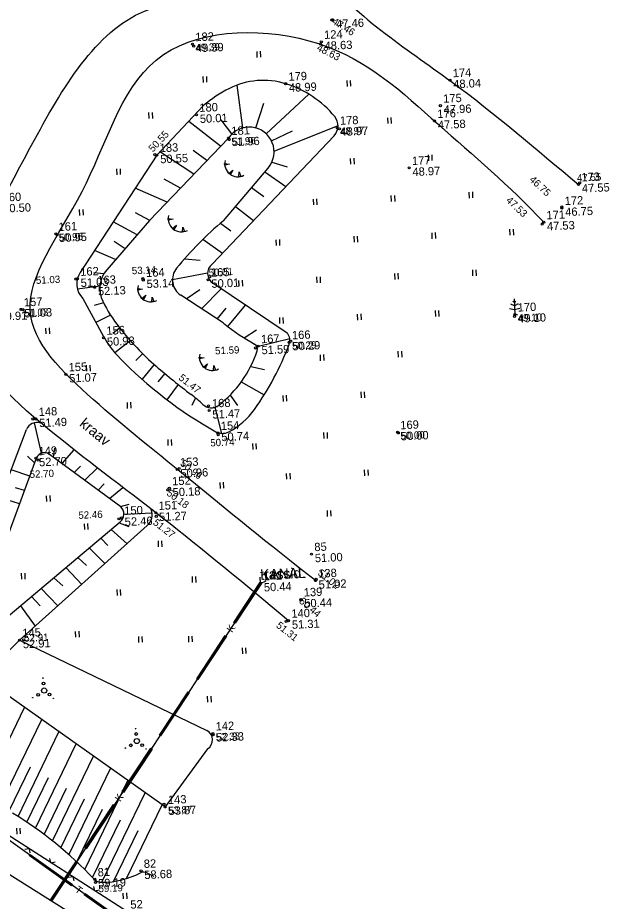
# Model space of a CAD drawing. Extents: x 641527 to 641942, y 6457423 to 6457731.
# Drawn here: x 641852.6 to 641909.5, y 6457528 to 6457613 of the extents above; entities that cross this region are included whole.
import ezdxf

# ---------------------------------------------------------------- set-up
doc = ezdxf.new("R2010")
doc.units = 0
for name, color, linetype in [('AIAD', 7, 'Continuous'), ('HALJASTUS', 7, 'Continuous'), ('HOONED', 7, 'Continuous'), ('KANAL', 7, 'Continuous'), ('KORGUSED', 7, 'Continuous'), ('PINNAD', 7, 'Continuous'), ('POINT', 7, 'Continuous'), ('PUUD', 7, 'Continuous'), ('SOE', 7, 'Continuous'), ('TEXT', 7, 'Continuous'), ('VALLID', 7, 'Continuous'), ('WWW_POINTS', 7, 'Continuous'), ('Z', 7, 'Continuous'), ('ZZYYTRASSID', 7, 'Continuous')]:
    doc.layers.add(name, color=color, linetype=linetype)

# ---------------------------------------------------------------- blocks, each defined once
blk = doc.blocks.new('VOSA')
for centre, radius in [((-6.4, 119.8), 2.23), ((0, 0), 25), ((-2.4, 68.4), 13.2), ((-111.3, -63), 2.23), ((-59.1, -38.2), 13.2), ((50.2, -41.3), 13.2), ((85.6, -79.5), 2.23)]:
    blk.add_circle(centre, radius)
blk = doc.blocks.new('TONGER')
for points in [[(-18.6, 90.1), (-65.2, 81), (-65.3, 99)], [(10.4, 31.7), (-14.5, -11.2), (-28.2, 0.6)], [(70, 10.3), (84.1, -34), (66.3, -36)]]:
    blk.add_lwpolyline(points, close=True)
blk.add_arc((60.9, 90.3), 126.1, 163.42341, 295.17451)
blk = doc.blocks.new('PM')
for p, q in [((0, 170), (-70, 200)), ((0, 230), (-30, 250)), ((0, 300), (0, 0)), ((30, 250), (0, 230)), ((70, 200), (0, 170)), ((-100, 120), (0, 100)), ((0, 100), (100, 120)), ((0, 0), (50, 0))]:
    blk.add_line(p, q)
blk = doc.blocks.new('HEIN')
for p, q in [((-23, 38), (-23, -38)), ((22, 38), (22, -38))]:
    blk.add_line(p, q)

msp = doc.modelspace()

# ---------------------------------------------------------------- linework, layer by layer
at = {"layer": 'AIAD'}
for p, q in [((641863.195, 6457526.982), (641844.921, 6457538.667)), ((641853.718, 6457533.042), (641853.304, 6457532.951)), ((641853.718, 6457533.042), (641853.809, 6457532.628)), ((641855.824, 6457531.695), (641855.733, 6457532.109)), ((641855.824, 6457531.695), (641856.238, 6457531.786)), ((641857.93, 6457530.349), (641857.516, 6457530.258)), ((641857.93, 6457530.349), (641858.021, 6457529.935)), ((641860.036, 6457529.002), (641859.945, 6457529.416)), ((641860.036, 6457529.002), (641860.45, 6457529.093))]:
    msp.add_line(p, q, dxfattribs=at)
at = {"layer": 'HALJASTUS'}
for p, q in [((641852.806, 6457553.104), (641870.803, 6457544.402)), ((641870.881, 6457542.648), (641866.806, 6457537.059))]:
    msp.add_line(p, q, dxfattribs=at)
msp.add_arc((641870.369, 6457543.504), 0.998, 300.93201, 64.19561, dxfattribs=at)
at = {"layer": 'HOONED'}
msp.add_line((641858.137, 6457526.572), (641847.793, 6457533.066), dxfattribs=at)
at = {"layer": 'KANAL'}
for q in [(641875.936, 6457559.168), (641876.535, 6457558.807)]:
    msp.add_line((641875.984, 6457558.57), q, dxfattribs=at)
for points in [[(641876.042, 6457558.531), (641873.535, 6457554.733), (641873.418, 6457554.811), (641875.925, 6457558.608)], [(641872.709, 6457553.482), (641869.954, 6457549.309), (641869.838, 6457549.386), (641872.592, 6457553.559)], [(641869.128, 6457548.058), (641866.374, 6457543.885), (641866.257, 6457543.962), (641869.011, 6457548.135)], [(641865.548, 6457542.633), (641862.793, 6457538.461), (641862.677, 6457538.538), (641865.431, 6457542.711)], [(641861.967, 6457537.209), (641859.213, 6457533.037), (641859.096, 6457533.114), (641861.85, 6457537.286)], [(641858.387, 6457531.785), (641855.88, 6457527.988), (641855.763, 6457528.065), (641858.27, 6457531.862)]]:
    msp.add_lwpolyline(points, close=True, dxfattribs=at)
at = {"layer": 'KORGUSED'}
for centre in [(641882.843, 6457612.775), (641869.554, 6457610.257), (641881.746, 6457610.443), (641883.557, 6457602.301), (641872.955, 6457601.262), (641865.813, 6457599.812), (641906.671, 6457597.104), (641904.958, 6457594.782), (641903.063, 6457593.133), (641856.418, 6457592.101), (641858.22, 6457587.853), (641864.667, 6457587.882), (641871.089, 6457588.075), (641853.128, 6457584.899), (641900.4, 6457584.257), (641878.9, 6457581.873), (641875.493, 6457581.217), (641870.978, 6457575.649), (641854.077, 6457574.386), (641871.899, 6457572.86), (641889.225, 6457573.041), (641854.599, 6457570.434), (641868.159, 6457569.619), (641867.065, 6457567.555), (641862.365, 6457564.776), (641865.953, 6457565.016), (641881.33, 6457558.96), (641879.871, 6457556.969), (641878.449, 6457554.912), (641853.203, 6457553.144), (641871.418, 6457544.015), (641866.693, 6457537.324), (641860.109, 6457529.799)]:
    msp.add_circle(centre, 0.1, dxfattribs=at)
at = {"layer": 'PINNAD'}
for points in [[(641814.424, 6457654.78), (641818.984, 6457653.321), (641830.971, 6457649.443), (641848.9, 6457640.925), (641872.292, 6457635.689), (641880.153, 6457616.098), (641894.813, 6457607.077), (641902.456, 6457600.318), (641906.562, 6457596.955)], [(641878.677, 6457554.977), (641874.411, 6457558.513), (641866.348, 6457565.196), (641855.523, 6457573.151), (641844.548, 6457583.023), (641853.351, 6457599.663), (641862.448, 6457616.416), (641874.524, 6457614.805), (641877.462, 6457614.337)], [(641881.259, 6457558.834), (641876.768, 6457562.329), (641868.555, 6457569.102), (641859.145, 6457576.615), (641850.928, 6457584.972), (641860.078, 6457596.417), (641864.183, 6457612.03), (641883.036, 6457612.083), (641892.933, 6457602.658), (641899.924, 6457596.827), (641903.205, 6457593.311)]]:
    msp.add_open_spline(points, degree=3, dxfattribs=at)
at = {"layer": 'POINT'}
for centre in [(641882.936, 6457612.783), (641881.823, 6457610.668), (641869.444, 6457610.446), (641878.392, 6457606.641), (641894.194, 6457606.982), (641893.273, 6457604.526), (641869.827, 6457603.644), (641892.713, 6457603.059), (641883.341, 6457602.398), (641872.905, 6457601.414), (641866.015, 6457599.769), (641890.271, 6457598.54), (641906.562, 6457596.955), (641904.96, 6457594.682), (641903.205, 6457593.311), (641856.289, 6457592.189), (641858.371, 6457587.866), (641864.703, 6457587.76), (641870.94, 6457587.782), (641860.025, 6457587.056), (641852.952, 6457584.929), (641900.438, 6457584.433), (641860.888, 6457582.197), (641878.731, 6457581.76), (641875.756, 6457581.389), (641857.257, 6457578.676), (641871.037, 6457575.198), (641854.379, 6457574.384), (641889.151, 6457573.108), (641871.89, 6457573.03), (641854.366, 6457570.61), (641867.961, 6457569.533), (641867.21, 6457567.715), (641862.607, 6457564.871), (641865.907, 6457565.352), (641880.884, 6457561.382), (641881.259, 6457558.834), (641875.984, 6457558.57), (641879.867, 6457557.018), (641878.677, 6457554.977), (641852.806, 6457553.104), (641871.395, 6457544.127), (641866.806, 6457537.059), (641864.487, 6457530.903), (641860.046, 6457530.092)]:
    msp.add_circle(centre, 0.1, dxfattribs=at)
at = {"layer": 'SOE'}
for points in [[(641857.805, 6457529.482), (641853.731, 6457532.38), (641853.813, 6457532.494), (641857.886, 6457529.596)], [(641863.306, 6457525.569), (641859.027, 6457528.613), (641859.109, 6457528.727), (641863.388, 6457525.683)]]:
    msp.add_lwpolyline(points, close=True, dxfattribs=at)
at = {"layer": 'VALLID'}
for p, q in [((641874.289, 6457602.393), (641873.747, 6457606.516)), ((641876.532, 6457601.815), (641880.611, 6457605.645)), ((641875.531, 6457602.382), (641876.296, 6457604.76)), ((641870.499, 6457604.537), (641866.015, 6457599.769)), ((641872.144, 6457600.619), (641869.069, 6457603.016)), ((641873.233, 6457601.804), (641872.186, 6457603.161)), ((641877.032, 6457601.139), (641879.045, 6457602.12)), ((641877.279, 6457600.158), (641883.43, 6457602.62)), ((641871.315, 6457589.276), (641883.049, 6457601.638)), ((641866.015, 6457599.769), (641858.626, 6457588.478)), ((641869.571, 6457597.93), (641866.309, 6457600.081)), ((641870.825, 6457599.241), (641869.486, 6457600.21)), ((641877.063, 6457599.08), (641878.525, 6457598.66)), ((641872.407, 6457593.46), (641876.712, 6457598.529)), ((641876.396, 6457598.158), (641878.402, 6457596.743)), ((641868.286, 6457596.588), (641866.709, 6457597.457)), ((641867.005, 6457595.249), (641863.929, 6457596.581)), ((641875.124, 6457596.659), (641876.293, 6457595.797)), ((641873.556, 6457594.813), (641875.302, 6457593.477)), ((641865.322, 6457593.49), (641863.953, 6457594.233)), ((641864.108, 6457592.097), (641861.815, 6457593.35)), ((641872.137, 6457593.232), (641873.136, 6457592.488)), ((641862.951, 6457590.768), (641861.919, 6457591.446)), ((641870.438, 6457591.674), (641872.315, 6457590.329)), ((641862.045, 6457589.727), (641860.011, 6457590.594)), ((641868.67, 6457589.795), (641870.16, 6457589.659)), ((641860.903, 6457588.351), (641859.962, 6457588.461)), ((641870.888, 6457588.4), (641867.509, 6457587.786)), ((641860.519, 6457587.151), (641858.375, 6457586.862)), ((641868.837, 6457585.941), (641870.152, 6457586.828)), ((641870.291, 6457584.988), (641872.209, 6457586.902)), ((641878.556, 6457582.642), (641871.388, 6457587.452)), ((641858.885, 6457585.99), (641860.888, 6457582.33)), ((641872.377, 6457583.621), (641868.31, 6457586.286)), ((641860.88, 6457585.558), (641859.969, 6457585.294)), ((641872.819, 6457583.281), (641874.536, 6457585.34)), ((641861.558, 6457584.381), (641860.153, 6457583.672)), ((641871.811, 6457583.992), (641872.66, 6457585.053)), ((641862.437, 6457583.14), (641861.775, 6457582.611)), ((641874.41, 6457582.18), (641875.586, 6457582.96)), ((641863.457, 6457581.916), (641861.981, 6457580.747)), ((641875.665, 6457581.349), (641878.782, 6457582.134)), ((641864.643, 6457580.664), (641863.983, 6457580.014)), ((641865.755, 6457579.627), (641864.589, 6457578.201)), ((641875.041, 6457579.447), (641876.364, 6457579.153)), ((641866.767, 6457578.763), (641866.098, 6457577.952)), ((641868.066, 6457577.705), (641866.975, 6457576.242)), ((641874.13, 6457577.957), (641876.328, 6457576.707)), ((641873.056, 6457576.69), (641873.755, 6457575.667)), ((641869.718, 6457576.418), (641869.37, 6457575.673)), ((641871.599, 6457575.517), (641872.229, 6457572.995)), ((641847.26, 6457557.024), (641853.466, 6457573.357)), ((641854.933, 6457571.095), (641854.243, 6457574.029)), ((641856.063, 6457570.706), (641856.213, 6457571.566)), ((641854.251, 6457570.162), (641853.564, 6457570.802)), ((641854.446, 6457570.658), (641854.254, 6457570.169)), ((641862.545, 6457565.933), (641855.696, 6457570.977)), ((641856.893, 6457570.095), (641858.051, 6457571.417)), ((641854.254, 6457570.169), (641848.789, 6457555.338)), ((641858.067, 6457569.23), (641858.675, 6457569.84)), ((641853.783, 6457568.89), (641851.995, 6457569.486)), ((641859.071, 6457568.491), (641860.294, 6457569.671)), ((641860.381, 6457567.526), (641860.936, 6457568.154)), ((641853.276, 6457567.516), (641852.408, 6457567.772)), ((641861.442, 6457566.745), (641862.739, 6457567.794)), ((641852.794, 6457566.206), (641850.972, 6457566.794)), ((641862.523, 6457565.949), (641863.36, 6457566.177)), ((641862.838, 6457565.218), (641865.556, 6457565.343)), ((641850.057, 6457554.024), (641862.492, 6457564.494)), ((641862.388, 6457564.406), (641863.307, 6457564.04)), ((641861.615, 6457563.755), (641863.139, 6457562.376)), ((641860.611, 6457562.91), (641861.302, 6457562.213)), ((641859.504, 6457561.978), (641861.016, 6457560.471)), ((641858.417, 6457561.062), (641859.252, 6457560.284)), ((641857.255, 6457560.084), (641858.784, 6457558.468)), ((641856.093, 6457559.106), (641856.954, 6457558.344)), ((641854.871, 6457558.077), (641856.5, 6457556.418)), ((641853.959, 6457557.31), (641854.805, 6457556.411)), ((641852.883, 6457556.404), (641854.32, 6457554.462)), ((641866.806, 6457537.059), (641849.186, 6457549.538)), ((641849.248, 6457538.265), (641853.29, 6457546.631)), ((641850.953, 6457537.196), (641854.944, 6457545.459)), ((641852.664, 6457536.141), (641856.599, 6457544.287)), ((641854.34, 6457535.013), (641858.254, 6457543.115)), ((641855.969, 6457533.788), (641859.909, 6457541.943)), ((641851.809, 6457536.671), (641853.86, 6457540.917)), ((641857.55, 6457532.463), (641861.563, 6457540.771)), ((641853.507, 6457535.589), (641855.588, 6457539.896)), ((641859.081, 6457531.035), (641863.218, 6457539.599)), ((641855.16, 6457534.413), (641857.316, 6457538.875)), ((641860.709, 6457529.807), (641864.873, 6457538.427)), ((641856.766, 6457533.138), (641859.044, 6457537.854)), ((641858.322, 6457531.762), (641860.771, 6457536.833)), ((641863.102, 6457530.165), (641866.528, 6457537.255)), ((641859.827, 6457530.28), (641862.499, 6457535.812)), ((641861.856, 6457529.884), (641864.227, 6457534.791)), ((641865.106, 6457530.682), (641865.709, 6457530.414))]:
    msp.add_line(p, q, dxfattribs=at)
for points in [[(641872.905, 6457601.414), (641865.312, 6457593.48), (641861.184, 6457588.737)], [(641849.186, 6457549.538), (641852.806, 6457553.104), (641865.089, 6457564.126)]]:
    msp.add_lwpolyline(points, dxfattribs=at)
for centre, radius, start, end in [((641876.253, 6457599.689), 7.273, 72.89808, 116.70101), ((641875.486, 6457597.196), 9.881, 39.47874, 72.89808), ((641878.601, 6457595.022), 12.497, 116.70101, 130.41573), ((641882.04, 6457602.595), 1.39, 316.4941, 39.47874), ((641874.888, 6457600.078), 2.392, 319.66331, 146.01891), ((641893.601, 6457568.11), 33.042, 129.89691, 141.05225), ((641863.249, 6457586.939), 2.738, 138.96235, 206.77327), ((641869.28, 6457587.768), 1.771, 141.05225, 236.76542), ((641872.018, 6457588.391), 1.13, 128.45413, 236.14016), ((641860.284, 6457587.393), 1.982, 146.79695, 225.06864), ((641874.462, 6457592.597), 15.298, 206.77327, 217.88163), ((642101.818, 6457878.035), 373.259, 232.07017, 232.10034), ((641887.054, 6457602.154), 23.64, 232.10034, 240.49182), ((641883.022, 6457599.256), 26.143, 217.88163, 229.2001), ((641877.692, 6457581.954), 1.105, 339.31897, 38.54413), ((641869.041, 6457586.793), 9.294, 208.69493, 224.17066), ((641865.24, 6457584.411), 10.986, 307.45964, 341.53167), ((641852.766, 6457591.363), 27.748, 324.65864, 339.31897), ((641875.14, 6457581.104), 0.548, 341.53167, 60.49182), ((641891.727, 6457608.831), 40.923, 224.17066, 240.65357), ((641910.074, 6457630.596), 67.544, 229.2001, 232.86548), ((641861.405, 6457566.325), 13.075, 46.2554, 52.86548), ((641871.231, 6457576.591), 1.135, 226.2554, 307.45964), ((641869.628, 6457579.406), 7.077, 297.74619, 324.65864), ((641854.477, 6457572.973), 1.082, 69.27193, 159.19481), ((641872.313, 6457574.302), 1.31, 240.65357, 297.74619), ((641855.201, 6457570.305), 0.834, 53.63261, 154.94351), ((641861.866, 6457565.237), 0.972, 310.09408, 45.72701), ((641864.135, 6457565.19), 1.43, 311.90366, 20.37679), ((641831.828, 6457503.367), 38.836, 43.59914, 58.46645), ((641860.75, 6457537.699), 7.893, 270.00756, 297.72321), ((641864.738, 6457530.11), 0.68, 57.228, 117.72321), ((641860.751, 6457530.909), 1.103, 223.59914, 270.00756)]:
    msp.add_arc(centre, radius, start, end, dxfattribs=at)
at = {"layer": 'WWW_POINTS'}
for p, q in [((641882.936, 6457612.783), (641882.936, 6457612.783)), ((641881.823, 6457610.668), (641881.823, 6457610.668)), ((641869.444, 6457610.446), (641869.444, 6457610.446)), ((641883.341, 6457602.398), (641883.341, 6457602.398)), ((641872.905, 6457601.414), (641872.905, 6457601.414)), ((641866.015, 6457599.769), (641866.015, 6457599.769)), ((641906.562, 6457596.955), (641906.562, 6457596.955)), ((641904.96, 6457594.682), (641904.96, 6457594.682)), ((641903.205, 6457593.311), (641903.205, 6457593.311)), ((641856.289, 6457592.189), (641856.289, 6457592.189)), ((641858.371, 6457587.866), (641858.371, 6457587.866)), ((641864.703, 6457587.76), (641864.703, 6457587.76)), ((641870.94, 6457587.782), (641870.94, 6457587.782)), ((641852.952, 6457584.929), (641852.952, 6457584.929)), ((641900.438, 6457584.433), (641900.438, 6457584.433)), ((641878.731, 6457581.76), (641878.731, 6457581.76)), ((641875.756, 6457581.389), (641875.756, 6457581.389)), ((641871.037, 6457575.198), (641871.037, 6457575.198)), ((641854.379, 6457574.384), (641854.379, 6457574.384)), ((641871.89, 6457573.03), (641871.89, 6457573.03)), ((641889.151, 6457573.108), (641889.151, 6457573.108)), ((641854.366, 6457570.61), (641854.366, 6457570.61)), ((641867.961, 6457569.533), (641867.961, 6457569.533)), ((641867.21, 6457567.715), (641867.21, 6457567.715)), ((641862.607, 6457564.871), (641862.607, 6457564.871)), ((641865.907, 6457565.352), (641865.907, 6457565.352)), ((641881.259, 6457558.834), (641881.259, 6457558.834)), ((641879.867, 6457557.018), (641879.867, 6457557.018)), ((641878.677, 6457554.977), (641878.677, 6457554.977)), ((641852.806, 6457553.104), (641852.806, 6457553.104)), ((641871.395, 6457544.127), (641871.395, 6457544.127)), ((641866.806, 6457537.059), (641866.806, 6457537.059)), ((641860.046, 6457530.092), (641860.046, 6457530.092))]:
    msp.add_line(p, q, dxfattribs=at)
at = {"layer": 'ZZYYTRASSID'}
for q in [(641875.936, 6457559.168), (641875.936, 6457559.168), (641876.535, 6457558.807), (641876.535, 6457558.807), (641855.821, 6457528.026), (641855.821, 6457528.026)]:
    msp.add_line((641875.984, 6457558.57), q, dxfattribs=at)
msp.add_lwpolyline([(641863.347, 6457525.626), (641837.679, 6457543.886), (641838.96, 6457545.875), (641822.58, 6457556.164)], dxfattribs=at)
msp.add_lwpolyline([(641863.347, 6457525.626), (641837.679, 6457543.886), (641838.96, 6457545.875), (641822.58, 6457556.164)], dxfattribs=at)

# ---------------------------------------------------------------- block references
at = {"layer": 'HALJASTUS', "xscale": 0.0074992378291406534, "yscale": 0.007499237829140653, "rotation": 2.563812931428447}
for p in [(641875.793, 6457609.465), (641870.621, 6457607.054), (641884.458, 6457606.672), (641865.406, 6457603.583), (641888.372, 6457603.094), (641892.285, 6457599.516), (641884.794, 6457599.18), (641862.319, 6457598.174), (641896.199, 6457595.938), (641881.216, 6457595.267), (641888.707, 6457595.602), (641858.74, 6457594.26), (641885.129, 6457591.689), (641892.621, 6457592.024), (641900.113, 6457592.359), (641877.637, 6457591.353), (641896.534, 6457588.446), (641874.059, 6457587.44), (641881.551, 6457587.775), (641889.043, 6457588.11), (641885.465, 6457584.197), (641892.956, 6457584.532), (641877.973, 6457583.861), (641855.498, 6457582.855), (641889.378, 6457580.619), (641881.886, 6457580.283), (641859.411, 6457579.277), (641878.308, 6457576.37), (641885.8, 6457576.705), (641863.325, 6457575.699), (641867.238, 6457572.121), (641882.222, 6457572.792), (641875.383, 6457571.748), (641878.644, 6457568.878), (641886.136, 6457569.213), (641872.244, 6457567.999), (641855.565, 6457566.727), (641882.557, 6457565.3), (641859.203, 6457564.034), (641866.311, 6457562.376), (641853.151, 6457559.26), (641869.58, 6457558.938), (641862.344, 6457557.695), (641858.348, 6457553.672), (641864.415, 6457553.175), (641869.226, 6457553.206), (641874.397, 6457552.084), (641871.047, 6457547.431), (641852.695, 6457534.733), (641862.933, 6457528.499)]:
    msp.add_blockref('HEIN', p, dxfattribs=at)
at = {"layer": 'PUUD', "rotation": 2.563812931428447}
for name, p, xscale, yscale in [('PM', (641900.438, 6457584.433), 0.0049994918860937695, 0.004999491886093768), ('VOSA', (641855.165, 6457548.255), 0.009998983772187539, 0.009998983772187536), ('VOSA', (641864.077, 6457543.397), 0.009998983772187539, 0.009998983772187536)]:
    msp.add_blockref(name, p, dxfattribs=dict(at, xscale=xscale, yscale=yscale))
at = {"layer": 'VALLID', "xscale": 0.009998983772187539, "yscale": 0.009998983772187536, "rotation": 2.563812931428447}
for p in [(641873.226, 6457598.018), (641867.798, 6457592.721), (641864.862, 6457585.984), (641870.786, 6457579.385)]:
    msp.add_blockref('TONGER', p, dxfattribs=at)

# ---------------------------------------------------------------- texts
at = {"layer": 'KANAL'}
for p in [(641873.243, 6457553.783), (641862.501, 6457537.511)]:
    msp.add_text('K', height=0.7, rotation=56.5704, dxfattribs=at).set_placement(p)
at = {"layer": 'KORGUSED'}
for s, rotation, p in [(' 47.46', 327.94373, (641882.565, 6457612.594)), (' 49.39', 2.56381, (641869.475, 6457609.746)), (' 48.63', 332.85835, (641881.092, 6457610.009)), (' 50.55', 46.91845, (641865.455, 6457599.825)), (' 48.97', 2.56381, (641883.373, 6457601.699)), (' 51.96', 2.56381, (641872.936, 6457600.715)), (' 47.55', 2.56381, (641906.162, 6457597.213)), (' 46.75', 316.95941, (641901.583, 6457597.521)), (' 47.53', 316.29645, (641899.344, 6457595.534)), (' 50.95', 2.56381, (641856.32, 6457591.49)), (' 53.14', 2.56381, (641863.357, 6457588.288)), (' 50.01', 2.56381, (641870.74, 6457588.114)), (' 51.03', 2.56381, (641854.132, 6457587.368)), (' 51.03', 2.56381, (641852.983, 6457584.23)), (' 49.10', 2.56381, (641900.469, 6457583.734)), (' 50.29', 2.56381, (641878.762, 6457581.061)), (' 51.59', 2.56381, (641871.361, 6457580.583)), (' 51.47', 321.89418, (641867.837, 6457578.39)), (' 50.00', 2.56381, (641889.182, 6457572.409)), (' 50.74', 2.56381, (641870.901, 6457571.726)), (' 50.96', 321.45742, (641867.991, 6457570.151)), (' 52.70', 2.56381, (641853.53, 6457568.698)), (' 50.18', 323.39076, (641866.675, 6457567.271)), (' 52.46', 2.56381, (641858.214, 6457564.759)), (' 51.27', 322.07174, (641865.365, 6457564.457)), (' 51.02', 321.65775, (641881.221, 6457559.595)), (' 50.44', 319.87819, (641879.433, 6457556.916)), (' 51.31', 321.54115, (641877.213, 6457554.568)), (' 52.91', 2.56381, (641853.005, 6457552.937)), (' 52.33', 2.56381, (641871.426, 6457543.428)), (' 53.87', 2.56381, (641866.837, 6457536.359)), (' 59.19', 2.56381, (641860.152, 6457528.835))]:
    msp.add_text(s, height=0.6999, rotation=rotation, dxfattribs=at).set_placement(p)
at = {"layer": 'PINNAD'}
msp.add_text('kraav', height=0.9999, rotation=320.72509, dxfattribs=at).set_placement((641858.5, 6457573.789))
at = {"layer": 'SOE'}
msp.add_text('T', height=0.7, rotation=324.57207, dxfattribs=at).set_placement((641858.064, 6457528.955))
at = {"layer": 'TEXT'}
for s, p in [(' 182', (641869.432, 6457610.712)), (' 124', (641881.811, 6457610.934)), (' 174', (641894.182, 6457607.248)), (' 179', (641878.38, 6457606.907)), (' 175', (641893.261, 6457604.793)), (' 180', (641869.815, 6457603.91)), (' 176', (641892.701, 6457603.325)), (' 178', (641883.33, 6457602.665)), (' 181', (641872.893, 6457601.681)), (' 183', (641866.004, 6457600.035)), (' 177', (641890.259, 6457598.806)), (' 173', (641906.55, 6457597.222)), (' 160', (641850.902, 6457595.286)), (' 172', (641904.948, 6457594.949)), (' 171', (641903.193, 6457593.577)), (' 161', (641856.277, 6457592.455)), (' 162', (641858.359, 6457588.132)), (' 164', (641864.691, 6457588.027)), (' 165', (641870.928, 6457588.049)), (' 163', (641860.013, 6457587.323)), (' 157', (641852.94, 6457585.195)), (' 170', (641900.426, 6457584.699)), (' 156', (641860.876, 6457582.463)), (' 166', (641878.719, 6457582.027)), (' 167', (641875.745, 6457581.655)), (' 155', (641857.245, 6457578.942)), (' 168', (641871.025, 6457575.465)), (' 148', (641854.367, 6457574.651)), (' 154', (641871.878, 6457573.297)), (' 169', (641889.139, 6457573.374)), (' 149', (641854.355, 6457570.877)), (' 153', (641867.949, 6457569.799)), (' 152', (641867.198, 6457567.982)), (' 151', (641865.895, 6457565.618)), (' 150', (641862.595, 6457565.137)), (' 85', (641880.872, 6457561.649)), (' 141', (641875.972, 6457558.836)), (' 138', (641881.248, 6457559.1)), (' 139', (641879.856, 6457557.284)), (' 140', (641878.665, 6457555.243)), (' 145', (641852.794, 6457553.37)), (' 142', (641871.383, 6457544.394)), (' 143', (641866.794, 6457537.325)), (' 82', (641864.475, 6457531.17)), (' 81', (641860.034, 6457530.358)), (' 52', (641863.183, 6457527.249))]:
    msp.add_text(s, height=0.7999, rotation=2.56381, dxfattribs=at).set_placement(p)
at = {"layer": 'Z'}
for s, p in [(' 47.46', (641882.972, 6457611.984)), (' 48.63', (641881.859, 6457609.869)), (' 49.39', (641869.48, 6457609.647)), (' 48.99', (641878.428, 6457605.841)), (' 48.04', (641894.23, 6457606.183)), (' 47.96', (641893.309, 6457603.727)), (' 50.01', (641869.862, 6457602.845)), (' 47.58', (641892.749, 6457602.26)), (' 48.97', (641883.377, 6457601.599)), (' 51.96', (641872.941, 6457600.615)), (' 50.55', (641866.051, 6457598.97)), (' 48.97', (641890.307, 6457597.741)), (' 47.55', (641906.598, 6457596.156)), (' 50.50', (641850.95, 6457594.221)), (' 46.75', (641904.996, 6457593.883)), (' 47.53', (641903.241, 6457592.512)), (' 50.95', (641856.325, 6457591.39)), (' 51.03', (641858.407, 6457587.067)), (' 53.14', (641864.738, 6457586.961)), (' 50.01', (641870.976, 6457586.983)), (' 52.13', (641860.061, 6457586.257)), (' 49.91', (641850.599, 6457583.822)), (' 51.03', (641852.987, 6457584.13)), (' 49.10', (641900.473, 6457583.634)), (' 50.98', (641860.924, 6457581.397)), (' 50.29', (641878.766, 6457580.961)), (' 51.59', (641875.792, 6457580.59)), (' 51.07', (641857.293, 6457577.877)), (' 51.47', (641871.073, 6457574.399)), (' 51.49', (641854.414, 6457573.585)), (' 50.00', (641889.187, 6457572.309)), (' 50.74', (641871.926, 6457572.231)), (' 52.70', (641854.402, 6457569.811)), (' 50.96', (641867.997, 6457568.733)), (' 50.18', (641867.245, 6457566.916)), (' 52.46', (641862.642, 6457564.072)), (' 51.27', (641865.943, 6457564.553)), (' 51.00', (641880.92, 6457560.583)), (' 51.02', (641881.295, 6457558.035)), (' 50.44', (641876.019, 6457557.771)), (' 50.44', (641879.903, 6457556.219)), (' 51.31', (641878.712, 6457554.178)), (' 52.91', (641852.842, 6457552.305)), (' 52.33', (641871.43, 6457543.328)), (' 53.87', (641866.841, 6457536.26)), (' 58.68', (641864.523, 6457530.104)), (' 59.19', (641860.082, 6457529.293))]:
    msp.add_text(s, height=0.7999, rotation=2.56381, dxfattribs=at).set_placement(p)
at = {"layer": 'ZZYYTRASSID'}
for s in ['trassid', 'trassid', 'trassid', 'KANAL', 'KANAL', 'KANAL']:
    msp.add_text(s, height=0.9999, rotation=2.56381, dxfattribs=at).set_placement((641875.969, 6457558.903))

doc.saveas('drawing.dxf')
